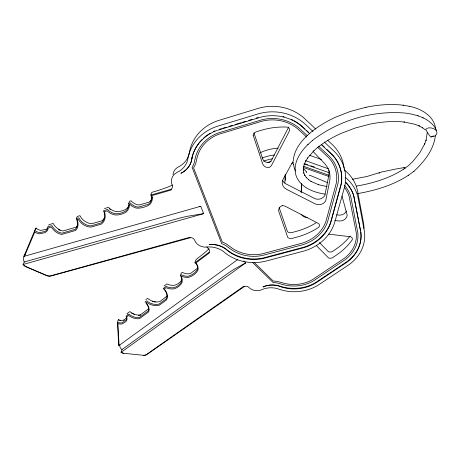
<?xml version="1.0" encoding="UTF-8"?>
<svg xmlns="http://www.w3.org/2000/svg" width="460" height="460" viewBox="0 0 460 460"><rect width="100%" height="100%" fill="white"/><g stroke="black" fill="none" stroke-linecap="round" stroke-linejoin="round"><path stroke-width="0.69" d="M293.405 159.827C294.193 150.863 299.678 143.158 305.808 136.93M303.45 167.227L303.353 170.568L303.272 170.01L303.853 173.161L303.675 172.626L304.922 175.559L304.652 175.076L306.532 177.767L306.193 177.353L308.683 179.785L308.286 179.452L311.357 181.608L310.92 181.367L318.642 184.77L318.222 184.644L327.129 186.645M284.866 182.965L285.188 174.357M285.298 180.337L285.43 176.784M301.127 192.389L301.708 183.885M301.208 192.297L301.789 183.712M312.995 131.445L305.785 124.695A47.276 43.867 -3.2 0 0 257.715 114.022L217.954 126.103A45.684 42.107 6.3 0 0 191.946 146.918A45.425 40.681 -7.6 0 0 187.68 159.936A22.885 20.539 21.7 0 1 177.094 172.419A11.534 10.413 15 0 0 172.207 185.133A4.209 3.766 16.9 0 1 171.229 189.221L171.12 190.026L151.765 195.649L152.369 197.07L152.358 198.639A13.219 11.632 19.6 0 1 150.328 204.01C147.349 206.776 140.317 208.667 136.252 208.075A13.219 11.632 19.6 0 1 130.588 204.953L129.892 204.257L129.409 204.395L129.415 205.292A13.185 11.442 21.4 0 1 126.563 211.698C123.452 213.998 119.048 215.245 115.172 214.981A13.185 11.442 21.4 0 1 107.916 211.525L107.215 210.835L104.334 211.669L104.788 212.905A14.617 12.454 22.6 0 1 103.23 222.364L101.332 224.118L90.861 227.125L87.923 226.763A14.617 12.454 22.6 0 1 78.942 220.392L78.269 219.23L77.084 219.575L77.562 220.794A14.588 12.207 24 0 1 77.148 228.47L75.532 230.471L61.761 234.427L58.989 233.691A14.588 12.207 24 0 1 52.095 228.171L51.399 227.027L48.196 227.959L48.162 228.332A8.993 7.417 25.2 0 1 46.839 231.288L45.005 232.651L39.583 233.829A8.993 7.417 25.2 0 1 35.868 232.645C32.188 232.38 38.14 224.606 35.5 229.822M427.288 132.25L426.035 140.444L426.132 139.949L424.574 144.221L424.758 143.796L419.825 152.789L412.936 161.293L408.756 165.41L403.725 169.073M435.401 135.303C433.958 149.69 424.189 161.673 414.04 171.223L413.822 171.384M303.307 168.337L304.233 164.277M191.866 158.476L192.349 156.417L191.463 160.856A22.856 20.545 21.3 0 1 180.843 173.322A22.828 20.849 20.1 0 0 191.521 160.597L191.929 158.223A41.762 38.496 6.3 0 1 198.772 143.278M245.732 262.878L234.272 269.135A93.351 35.454 -48.1 0 0 225.561 274.988L121.986 349.577L121.02 352.331L245.732 262.878L243.771 260.964M104.57 217.672A13.668 11.667 22.8 0 1 103.649 219.248L102.039 220.765L91.839 223.698L89.326 223.376A13.668 11.667 22.8 0 1 79.931 215.671L77.36 216.418L76.279 218.592A13.714 11.483 24 0 1 76.607 227.637L75.296 229.327L61.853 233.191L59.524 232.559A13.714 11.483 24 0 1 52.009 225.641L47.685 226.895A8.13 6.704 25.2 0 1 45.908 230.868L44.833 231.495L39.859 232.622A8.13 6.704 25.2 0 1 35.73 231.098L34.753 230.483L23.891 256.387L200.75 206.264L203.648 213.647L23.063 264.494L24.357 261.976L175.473 219.27A102.517 45.816 -23.6 0 1 187.64 216.24L203.648 213.647M144.98 302.099L146.705 300.811A12.138 9.66 17.3 0 0 157.004 304.485L159.114 304.072L166.066 298.96L166.756 297.304A12.138 9.66 17.3 0 0 163.277 288.454L166.06 286.379A10.988 8.901 16.6 0 0 173.909 287.672C176.755 286.896 179.682 284.774 181.211 282.273A10.988 8.901 16.6 0 0 180.498 275.609L181.556 274.821A11.12 9.137 15.6 0 0 188.174 276.264C191.636 275.402 195.621 272.619 197.305 269.502A11.12 9.137 15.6 0 0 196.362 263.781L194.965 262.729L195.678 260.118L198.082 257.939A50.485 14.467 -45.9 0 0 209.081 248.774M180.498 275.609L181.223 273.171L182.275 272.389A11.063 9.114 15.6 0 0 188.859 273.827L190.538 273.43L197.277 268.439M76.279 218.592L78.861 217.844A13.742 11.713 22.7 0 0 88.314 225.578L90.85 225.906L101.102 222.962L102.718 221.438A13.742 11.713 22.7 0 0 103.494 210.686L107.605 209.495A12.311 10.689 21.4 0 0 115.448 213.773C119.054 213.975 123.159 212.784 126.086 210.703A12.311 10.689 21.4 0 0 128.737 203.355L130.272 202.912A12.339 10.862 19.6 0 0 136.614 206.885L138.615 207.086L148.35 204.274L149.764 203.084A12.339 10.862 19.6 0 0 151.668 196.696L150.834 195.052L151.564 192.786A0.972 0.345 -22.4 0 1 152.593 192.113L154.951 191.423A54.953 18.434 -21.8 0 0 170.516 185.978L172.356 185.052M128.737 203.355L129.53 201.238L131.054 200.796A12.27 10.816 19.7 0 0 137.362 204.752L139.351 204.947L149.034 202.153L150.437 200.968A12.27 10.816 19.7 0 0 152.116 197.311M118.778 319.964C118.519 318.101 115.983 324.702 119.002 323.909A7.762 5.98 18.9 0 0 122.262 323.897L125.959 321.569L126.856 320.016A7.762 5.98 18.9 0 0 126.77 317.331L126.661 317.02L128.766 315.451L129.72 316.181A12.736 9.947 18.1 0 0 137.074 318.78L139.489 318.648L148.678 311.886L149.184 309.862A12.736 9.947 18.1 0 0 146.613 303.617L145.785 302.772L146.579 302.185L147.539 302.933A12.909 10.264 17.3 0 0 156.952 305.641L159.39 305.152L166.491 299.931L167.325 298.011A12.909 10.264 17.3 0 0 164.945 289.99L164.117 289.121L166.071 287.667L166.888 288.029A11.764 9.528 16.6 0 0 173.96 288.834C177.037 288.035 180.182 285.786 181.775 283.055A11.764 9.528 16.6 0 0 181.591 277.092L181.24 276.374L181.568 276.127L182.396 276.494A11.908 9.781 15.6 0 0 188.14 277.443C191.912 276.604 196.207 273.648 197.921 270.204A11.908 9.781 15.6 0 0 197.472 265.276L195.828 263.017L209.369 252.902L209.145 252.218A3.835 3.208 14.3 0 0 208.34 248.607A10.574 8.93 13.4 0 1 206.816 246.842M304.112 164.818L305.63 161.167M24.719 255.122L23.724 257.468A6.268 5.048 23.3 0 0 24.041 261.47L24.357 261.976M24.472 256.352L34.805 231.886M181.924 279.818C180.406 282.313 177.497 284.43 174.662 285.206A10.931 8.878 16.6 0 1 166.848 283.918L164.076 285.988M288.742 126.995L271.797 159.718A7.055 6.549 -1.6 0 1 269.462 162.265L268.433 162.512A5.813 5.394 -2.2 0 1 262.671 158.763L253.96 132.934M293.549 160.373L283.124 179.176A8.464 7.688 -5.7 0 0 286.436 189.278L315.215 203.872A7.527 6.722 -9.4 0 0 325.674 200.98L329.642 181.165A23.931 21.735 -8.8 0 0 324.34 163.265L313.013 151.426M77.682 225.429L76.371 227.108L63.003 230.96L60.685 230.328A13.639 11.437 24.1 0 1 53.216 223.439L48.915 224.693A8.085 6.681 25.3 0 1 48.846 225.44M23.88 256.266L25.214 253.949M305.417 161.661L307.654 157.906L307.36 158.326L313.984 150.679M167.204 295.958L159.925 301.565L157.82 301.978A12.081 9.631 17.3 0 1 147.574 298.322L145.86 299.604M308.091 144.405C299.891 152.185 292.29 163.996 296.108 175.737C300.409 187.571 313.709 192.475 325.168 194.143M426.478 128.576L425.822 129.3C426.955 132.072 428.852 134.929 430.905 137.126L434.987 135.964C441.025 131.037 431.819 126.253 427.121 128.323M306.124 136.626C314.548 128.426 324.714 122.262 335.323 117.317L350.324 111.452L366.045 107.26M312.432 140.53L312.725 140.26C338.796 120.284 372.744 110.199 405.49 113.091L412.148 114.206L418.243 115.909M307.763 144.699L312.725 140.26M313.657 150.978C321.661 143.497 331.217 137.896 341.147 133.383L355.143 128.047L369.863 124.148C381.196 121.871 392.851 120.802 404.374 122.061L403.955 121.992L414.834 124.257L419.376 125.994L418.876 125.793L422.728 127.88L422.263 127.57L425.408 129.973M194.965 262.729L209.145 252.218M126.54 318.061L123.176 320.229A6.986 5.399 18.9 0 1 118.76 319.855L118.542 319.666M148.551 308.821L140.179 315.002L138.155 315.106A11.914 9.338 18.1 0 1 129.841 311.575L127.012 313.685A6.986 5.399 18.9 0 1 127.236 314.301M148.453 307.723A11.977 9.361 18.1 0 1 148.637 309.241L148.252 310.931L139.288 317.538L137.252 317.636A11.977 9.361 18.1 0 1 128.898 314.094L126.057 316.216A7.021 5.411 18.9 0 1 126.172 319.821L122.205 322.77A7.021 5.411 18.9 0 1 118.502 322.621L117.461 322.425L118.715 345.713L237.435 259.727M357.615 193.602C375.308 190.526 393.076 185.271 408.216 175.398L408.422 175.254M408.216 175.398L414.04 171.223M403.932 168.929C389.775 178.261 373.089 183.201 356.5 186.087M379.172 173.259L379.08 172.868L381.691 171.977L395.485 169.084L404.11 167.595L405.162 168.078M379.546 172.644L367.109 176.439L352.504 179.273M219.362 129.283L221.404 128.662M222.766 128.248L226.176 127.219M228.902 126.391L232.306 125.361M235.031 124.534L241.166 122.676M242.529 122.262L245.933 121.233M248.659 120.405L252.068 119.37M256.157 118.134L258.198 117.513M104.426 208.541L108.514 207.356A12.242 10.643 21.5 0 0 116.311 211.611C119.899 211.813 123.981 210.628 126.891 208.552A12.242 10.643 21.5 0 0 129.001 205.195M150.834 195.052L171.229 189.221M123.671 320.373L124.125 320.258M365.93 107.278C378.114 104.817 390.666 103.707 403.046 105.196L403.466 105.271M140.812 315.129L138.362 315.267M199.111 206.459L200.75 206.264M336.616 214.872L338.755 215.096A7.176 6.227 -3.3 0 0 346.432 211.019M334.73 220.535L338.974 220.978A7.274 6.285 -3 0 0 347.202 215.217L342.292 197.064A22.937 20.102 -0.8 0 0 342.004 196.109M328.503 234.117L350.25 236.716A2.772 2.346 -3 0 1 351.969 240.212A67.447 58.955 3.2 0 1 336.628 254.955L332.994 257.422A4.381 3.68 -0.2 0 1 328.618 257.979L316.405 245.628M409.228 106.277C420.917 108.508 434.556 115.983 435.62 129.197M403.046 105.196L409.687 106.358M345.178 177.261A42.17 36.904 -0.2 0 1 358.19 198.369L364.176 230.144A43.671 37.237 0.3 0 1 347.933 265.374L319.251 284.43A41.613 34.971 4.1 0 1 290.409 291.611A41.555 35.753 6.8 0 1 277.581 288.684A19.694 15.973 10.5 0 0 261.999 289.639A10.304 8.47 8.2 0 1 248.82 287.431A3.737 3.053 9.2 0 0 244.427 286.448L243.76 286.275L146.498 354.493A4.91 3.709 16.2 0 1 143.117 355.264L123.648 353.291A4.91 3.686 17.4 0 1 121.319 352.325L121.267 352.279M292.307 162.351L293.848 162.852M291.841 163.461L293.831 164.111M305.497 160.649L328.4 168.768M305.486 163.881L307.493 164.594M310.839 165.778L314.186 166.963M304.123 163.869L329.578 172.88M303.68 166.313L328.975 175.26M303.295 167.457L328.992 176.542M309.356 155.215L321.488 159.528M422.711 117.674C428.565 120.307 434.004 124.591 436.643 130.594M417.772 115.719L423.211 117.869M327.894 182.787L310.155 175.415A7.389 6.59 0 0 0 309.154 175.375M324.323 142.059L333.592 150.742A44.068 40.02 -7.9 0 1 344.293 188.002L334.932 221.576A45.511 40.474 -4.2 0 1 303.088 251.258L266.495 260.958A43.884 38.83 1.8 0 1 234.709 258.669A43.815 39.646 2.6 0 1 223.244 251.355A20.987 18.181 11.1 0 0 206.925 247.049A11.057 9.649 8.6 0 1 194.609 240.212A4.031 3.502 10.3 0 0 190.595 237.665L51.198 275.948A6.221 5.026 21.4 0 1 49.295 276.172M244.427 286.448L146.981 354.482A5.428 4.1 16.2 0 1 144.624 355.321M190.595 237.665L189.997 237.251L50.795 275.776A5.623 4.542 21.4 0 1 46.592 275.431L25.576 266.432A5.687 4.566 23.2 0 1 23.437 264.546L23.391 264.477M121.037 352.193L121.147 352.274A5.439 4.088 17.4 0 0 123.723 353.349M121.986 349.577L121.555 349.255A5.416 4.082 17.5 0 1 119.841 346.161L119.778 344.891M306.458 172.034L306.86 172.35L303.209 168.084M301.168 125.522L305.003 129.018M307.337 135.671L298.919 127.914A40.049 37.168 -3.2 0 0 262.045 119.744L218.368 132.94A38.536 35.523 6.3 0 0 195.097 158.901L194.177 162.972A26.088 23.828 20.1 0 1 192.102 167.342L221.685 243.599A24 20.585 7 0 1 226.073 245.732L229.35 248.176A37.018 32.763 1.8 0 0 262.62 255.421L303.128 244.617A38.559 34.299 -4.2 0 0 327.618 221.668L337.962 183.552A36.926 33.54 -7.9 0 0 330.309 157.245L318.786 146.332M306.624 137.057L297.752 128.892A38.358 35.604 -3.2 0 0 262.47 121.078L219.04 134.182A36.869 33.988 6.3 0 0 196.765 158.993L195.793 163.237A27.732 25.334 20.1 0 1 193.579 167.871L222.295 242.058A25.513 21.884 7 0 1 226.958 244.329L230.385 246.876A35.42 31.349 1.8 0 0 262.246 253.816L302.594 243.035A36.932 32.855 -4.2 0 0 326.048 221.024L336.289 183.114A35.253 32.027 -7.9 0 0 328.957 158.004L317.526 147.2M306.567 130.485L308.654 132.434M321.707 144.618L324.317 147.056M326.928 149.494L332.873 155.238A40.146 36.466 -7.9 0 1 334.109 156.688M309.758 133.808L301.214 125.919A43.361 40.239 -3.2 0 0 261.211 117.047L217.062 130.421A41.814 38.536 6.3 0 0 195.442 148.678A42.705 38.611 0.4 0 0 192.286 156.682M321.258 144.543L332.959 155.664A40.198 36.501 -7.9 0 1 341.234 184.333L330.694 222.847A41.745 37.122 -4.2 0 1 304.163 247.618L263.361 258.474A40.169 35.541 1.8 0 1 236.262 255.875A40.175 35.863 5.1 0 1 227.338 250.47L225.526 248.958A21.028 18.25 10.9 0 0 209.179 244.634A20.999 18.009 7 0 1 225.561 248.647L227.372 250.125A40.118 35.506 1.8 0 0 263.367 257.951L304.117 247.106A41.693 37.087 -4.2 0 0 330.613 222.352L341.136 183.879A40.146 36.466 -7.9 0 0 334.886 157.688M315.819 129.116L305.009 118.962A46.362 43.205 -3.5 0 0 257.893 108.479L218.914 120.376A44.81 41.486 6.4 0 0 193.395 140.875A45.149 42.343 24.6 0 0 189.117 154.031A22.477 20.884 20.4 0 1 178.578 166.853A11.35 10.287 15.3 0 0 173.006 174.576M327.658 140.242L332.287 144.595A43.229 39.433 -8.3 0 1 343.999 168.205M254.363 262.597L273.217 281.043A23.943 19.389 6.5 0 1 278.15 281.606L282.152 282.762A33.586 28.244 4.1 0 0 312.846 279.421L344.333 258.29A35.443 30.239 0.3 0 0 356.178 232.242L349.163 196.575A33.741 29.538 -0.2 0 0 344.517 187.519M252.557 262.493L273.194 282.572A22.523 18.233 6.5 0 1 277.834 283.107L281.658 284.217A35.109 29.515 4.1 0 0 313.714 280.738L345.351 259.549A37.001 31.562 0.3 0 0 357.748 232.38L350.727 196.489A35.34 30.929 -0.2 0 0 344.557 185.392M319.441 242.598L328.543 251.781A4.324 3.645 -0.4 0 0 332.862 251.223L336.444 248.774A66.51 58.403 3 0 0 350.181 235.997M404.11 167.595L404.156 167.641A3.864 1.564 59.9 0 0 404.892 168.274M23.029 264.322L23.109 264.448A6.302 5.066 23.2 0 0 26.214 266.898L46.558 275.569A6.221 5.026 21.4 0 0 48.898 276.149M36.167 228.074L36.317 228.361A8.085 6.681 25.3 0 0 41.13 230.397L46.08 229.275L47.15 228.649A8.085 6.681 25.3 0 0 47.656 228.102M295.636 171.062L294.216 167.773L293.474 164.185M279.162 207.65L287.465 231.662A4.485 3.944 -3.6 0 0 291.853 232.564L296.424 231.328A69.983 64.233 -3.6 0 0 315.968 222.881M360.536 230.684L353.809 196.23A38.468 33.66 -0.2 0 0 345.339 182.252M117.909 323.581L119.088 345.563M431.566 136.62A4.33 3.663 -9.6 0 1 432.159 136.315M432.791 136.085A4.33 3.663 -9.6 0 1 433.452 135.947M259.934 152.881A43.838 39.014 5 0 1 278.208 148.166M344.252 169.901A41.423 36.455 -0.5 0 1 357.564 191.142L363.452 222.525A42.918 36.817 0.1 0 1 363.998 228.47M307.125 217.632A8.073 7.044 1.2 0 1 301.266 214.423M146.222 303.37A11.977 9.361 18.1 0 1 148.327 307.217M262.016 158.067A44.632 39.497 5.2 0 1 274.315 155.003M263.597 161.236A40.94 36.225 5.2 0 1 272.642 158.746M267.852 162.403A37.812 33.471 5.1 0 1 271.141 161.535M144.29 355.35A5.428 4.1 16.2 0 1 143.6 355.356M360.789 232.035A40.014 34.132 0.3 0 1 347.323 261.389L315.433 282.67A38.042 31.987 4.1 0 1 280.755 286.413L278.587 285.695A19.705 15.956 6.5 0 0 262.936 286.994A19.74 16.048 10.4 0 1 278.559 286.028L280.721 286.787A38.099 32.114 7.4 0 0 290.599 288.822A38.088 32.01 4.1 0 0 315.428 283.222L347.346 261.93A40.06 34.155 0.3 0 0 360.835 232.553L353.769 195.736A38.421 33.632 -0.2 0 0 351.9 190.9M345.742 182.206A38.421 33.632 -0.2 0 1 350.192 187.829M350.503 188.33A38.421 33.632 -0.2 0 1 351.641 190.377M120.388 320.39A7.814 6.043 19 0 1 119.554 320.206M155.503 302.036A12.926 10.31 17.3 0 1 154.186 301.8M153.536 301.645A12.926 10.31 17.3 0 1 152.254 301.248M134.51 314.416A12.753 9.993 18.1 0 1 131.543 313.007M282.681 180.556A8.337 7.601 -5.9 0 0 286.143 184.011L314.496 198.433A7.417 6.647 -9.7 0 0 324.8 195.569L328.693 175.973A23.575 21.482 -9.1 0 0 328.986 170.183M199.105 142.847A41.762 38.496 6.3 0 1 200.508 141.174M200.876 140.766A41.762 38.496 6.3 0 1 202.015 139.576M203.619 138.052A41.762 38.496 6.3 0 1 204.884 136.965M205.315 136.614A41.762 38.496 6.3 0 1 206.643 135.596M207.098 135.269A41.762 38.496 6.3 0 1 210.41 133.141M213.428 131.56A41.762 38.496 6.3 0 1 214.992 130.864M283.038 116.535A43.303 40.193 -3.2 0 1 284.188 116.823M291.387 119.387A43.303 40.193 -3.2 0 1 292.968 120.146M294.003 120.681A43.303 40.193 -3.2 0 1 297.482 122.774M297.959 123.096A43.303 40.193 -3.2 0 1 298.902 123.763M299.368 124.102A43.303 40.193 -3.2 0 1 300.725 125.16M110.394 209.547A13.202 11.483 21.5 0 1 109.532 208.897M60.082 230.385A14.588 12.242 24.1 0 1 58.581 229.574M253.161 135.171L262.608 163.731A5.899 5.457 -2 0 0 268.462 167.526L269.508 167.279A7.165 6.624 -1.4 0 0 271.877 164.703L289.42 130.951A3.042 2.864 -9.4 0 0 286.793 127.058A70.305 63.543 -3.7 0 0 261.401 130.237L256.45 131.721A4.859 4.583 -0.2 0 0 253.161 135.171M282.354 205.672L281.365 205.999A5.715 5.094 -3.3 0 0 278.898 211.836L287.77 237.446A4.548 3.985 -3.4 0 0 292.221 238.361L296.861 237.113A71.053 64.981 -3.4 0 0 318.349 227.533A2.852 2.501 -7.3 0 0 318.383 223.468L285.775 206.505A6.929 6.17 -2.9 0 0 282.354 205.672"/></g></svg>
